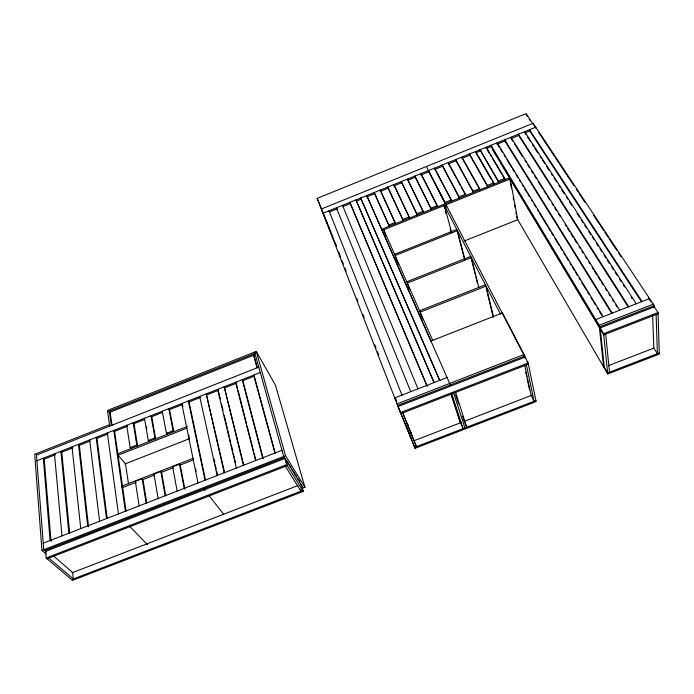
<?xml version="1.0" encoding="UTF-8"?>
<svg xmlns="http://www.w3.org/2000/svg" width="694" height="694" viewBox="0 0 694 694"><rect width="100%" height="100%" fill="white"/><g stroke="black" fill="none" stroke-linecap="round" stroke-linejoin="round"><path stroke-width="1.04" d="M527.032 361.669L528.334 364.185L400.854 413.693L317.201 198.354L526.13 113.608L532.827 123.723M654.321 307.772L654.242 305.629L533.192 123.28L321.331 209.033L336.252 245.91M322.97 213.24L535.777 127.175M329.459 211.956L337.501 208.703M342.524 206.673L350.565 203.42M356.586 200.991L361.609 198.952M366.64 196.923L374.673 193.678M380.702 191.24L380.303 190.052L395.545 223.685L380.702 191.24L388.735 187.987M393.758 185.957L401.8 182.704M407.829 180.267L414.865 177.43M420.885 174.992L428.927 171.739L426.489 166.473M435.919 171.184L434.938 169.31L442.928 166.074M448.931 163.654L455.941 160.817L455.724 159.551L473.508 192.368L456.019 160.782M461.944 158.388L469.942 155.152M475.945 152.732L480.951 150.702M485.947 148.681L491.951 146.261M496.956 144.231L505.961 140.596M510.966 138.574L518.965 135.339M529.973 130.888L524.968 132.91L526.078 134.749M388.814 225.047L374.179 192.533L389.213 226.227L388.814 225.047L395.155 222.505M402.815 219.425L387.712 187.059L403.197 220.614L402.815 219.425L409.165 216.875L393.845 184.578L409.538 218.063L409.165 216.875M416.842 213.787L401.262 181.576L417.207 214.984L416.842 213.787L423.21 211.236L407.404 179.095L423.557 212.433L423.21 211.236M430.896 208.148L414.839 176.085L431.243 209.345L430.896 208.148L437.272 205.58L420.998 173.595L421.336 174.81M444.984 202.483L428.441 170.585L445.305 203.698L444.984 202.483L451.369 199.924L434.609 168.095L434.938 169.31M459.09 196.818L442.069 165.077L459.393 198.042L459.09 196.818L465.492 194.251L448.255 162.578M473.23 191.136L479.641 188.56L461.918 157.052L462.204 158.284M487.396 185.445L469.404 154.025L487.656 186.686L487.396 185.445L493.816 182.869L475.607 151.509L475.884 152.758M498.37 181.039L480.005 149.739L498.613 182.288L498.37 181.039L504.798 178.453L486.216 147.223L486.477 148.473M381.579 229.298L509.916 177.751L517.741 219.686L464.121 241.061M382.082 230.443L510.151 179M394.582 254.325L456.808 229.462L464.572 259.495M406.753 281.799L470.706 256.381L475.347 274.911M255.192 353.151L254.594 352.11L283.707 456.487L303.2 487.96L304.961 487.283L275.423 385.083L256.277 351.442L107.483 410.458L109.678 426.125M107.683 411.854L254.967 353.446M109.479 412.409L254.551 354.894M109.479 424.702L34.7 454.284L41.952 550.429L46.012 553.907M36.461 455.082L258.793 367.152M36.903 460.773L260.285 372.522M43.835 459.281L54.887 454.917M60.916 452.54L72.974 447.777M79.003 445.392L90.055 441.028M97.091 438.252L108.143 433.88M114.172 431.503L127.236 426.342M133.265 423.956L144.317 419.592M151.353 416.816L162.405 412.453M169.44 409.668L182.505 404.515L182.912 406.641M188.534 402.13L200.592 397.367M206.621 394.981L218.679 390.219M224.709 387.842L236.767 383.079M262.653 457.823L242.215 379.653L242.839 380.676L253.848 376.33M419.592 310.791L485.384 284.8M127.488 426.237L126.707 425.292L130.16 447.647L136.796 445.036L137.585 445.973L133.994 423.67L133.222 422.715L136.796 445.036M144.473 418.274L148.264 440.525L154.918 437.905L155.673 438.86L151.752 416.66L150.997 415.697L154.918 437.905M162.275 411.238L166.404 433.386L173.075 430.757L173.812 431.72L169.544 409.634L168.824 408.653L173.075 430.757M117.139 454.015L187.449 426.359M117.338 455.516L187.033 428.111M430.957 341.014L502.465 312.933L524.803 355.987L525.289 358.312M124.816 464.026L189.592 438.608M121.719 486.242L193.236 458.283M146.755 502.994L142.99 479.597L142.192 478.678L135.373 481.35L139.156 505.874M165.71 495.62L161.589 472.328L160.817 471.399L153.981 474.071L158.137 498.492M184.916 489.279L180.24 465.041L179.494 464.095L172.633 466.776L177.17 491.083M122.187 487.726L136.067 482.304M142.114 479.936L154.25 475.19M161.268 472.449L173.379 467.713M179.312 465.396L193.557 459.836M447.049 377.501L394.678 397.914L395.12 398.998M649.575 298.594L595.738 319.57L595.868 320.793M653.288 304.18L599.148 325.252L603.598 366.883M43.236 543.194L281.981 450.302M524.803 355.987L397.61 405.469L415.029 448.298L536.141 401.583L528.091 363.023L525.046 357.15L398.052 406.545M604.439 368.332L600.032 326.718L654.242 305.629M41.952 550.429L285.555 455.767L304.961 487.283M44.694 550.559L284.314 457.467M400.412 412.626L528.091 363.023M603.615 333.684L658.042 312.543L654.286 306.878L600.163 327.932L603.615 333.684L607.736 373.979L659.3 354.096L658.042 312.543M658.086 313.792L603.745 334.898L600.293 329.147M46.168 557.976L286.665 464.676L303.295 491.387L72.488 580.392L46.168 557.976L45.648 551.383L284.922 458.448L286.665 464.676M47.123 558.791L287.264 465.648L285.529 459.419M72.002 572.81L297.96 485.548M414.335 440.612L461.597 422.36M464.616 421.189L531.994 395.172M608.352 365.686L653.687 348.18M71.603 579.637L302.731 490.493L300.988 484.386M414.63 447.326L535.924 400.542M659.265 352.968L607.623 372.895L604.327 367.239M48.91 558.097L73.33 578.978L72.705 572.541L53.247 555.721M46.307 551.938L43.739 549.735L36.357 453.633M55.338 454.744L54.453 453.841L61.974 535.898M129.535 526.147L147.518 544.807M118.058 455.229L125.51 463.748L128.485 483.744M130.16 447.647L130.958 448.576M148.264 440.525L149.028 441.471M203.68 488.793L205.008 490.493M208.998 495.585L223.624 514.254M166.404 433.386L167.15 434.34L166.751 432.232M200.358 397.462L199.672 396.465L217.153 475.529M533.99 125.458L535.777 128.164M538.761 132.658L541.355 136.579M541.745 137.16L554.515 156.419M555.469 157.859L558.705 162.734M559.642 164.157L563.493 169.952M563.823 170.455L567.675 176.267M567.996 176.753L569.791 179.451M570.668 180.778L571.865 182.583M572.177 183.051L573.964 185.749M576.35 189.349L578.145 192.047M579.039 193.409L580.835 196.116M581.719 197.452L582.917 199.247M583.229 199.716L585.025 202.422M593.656 215.444L599.625 224.448M600.579 225.88L603.806 230.746M604.76 232.195L607.979 237.044M608.95 238.51L612.75 244.245M613.14 244.826L616.931 250.543M618.519 252.937L619.716 254.741M619.916 255.045L621.104 256.841M648.43 298.038L650.946 301.838M526.33 114.883L527.44 116.566M529.114 119.099L530.233 120.782M642.063 301.517L529.522 129.709L529.722 130.984L641.534 301.864M218.272 390.384L217.612 389.377L236.342 468.06M524.699 131.66L636.259 303.781M527.249 136.562L530.181 141.09M532.524 144.708L533.695 146.521M534.874 148.334L537.807 152.862M540.149 156.488L541.32 158.293M542.5 160.106L544.842 163.732M546.603 166.447L548.945 170.073M551.296 173.691L552.467 175.504M554.228 178.219L556.571 181.845M558.922 185.472L560.093 187.276M561.854 190L564.196 193.617M566.538 197.243L567.718 199.057M569.47 201.772L571.821 205.398M577.096 213.544L579.447 217.17M581.208 219.885L582.96 222.601M584.721 225.324L586.482 228.04M588.824 231.657L590.585 234.381M592.346 237.096L594.107 239.812M596.45 243.438L598.211 246.153M599.972 248.868L601.733 251.584M604.075 255.21L605.836 257.925M607.597 260.64L609.358 263.364M611.7 266.982L613.461 269.697M615.222 272.421L616.975 275.136M619.326 278.762L621.087 281.478M623.429 285.095L624.6 286.908M631.054 296.876L632.225 298.689M628.764 306.705L518.444 134.185L518.661 135.46L628.261 307.034M510.914 137.238L619.716 310.227M511.131 138.505L512.857 141.246M514.584 143.996L522.634 156.801M524.933 160.461L526.087 162.292M527.813 165.042L529.539 167.783M531.257 170.533L532.983 173.274M534.71 176.024L536.436 178.766M538.162 181.516L542.76 188.837M543.914 190.668L546.213 194.329M547.358 196.159L549.657 199.811M551.964 203.472L553.109 205.303M554.836 208.053L556.562 210.794M558.288 213.544L560.006 216.285M565.185 224.526L566.339 226.357M567.484 228.187L569.783 231.848M570.936 233.678L573.235 237.339M574.389 239.17L576.688 242.831M578.987 246.491L580.132 248.313M581.858 251.063L583.012 252.894M585.311 256.554L586.456 258.385M588.764 262.046L589.909 263.876M592.208 267.537L593.361 269.367M594.506 271.198L596.814 274.859M597.959 276.689L600.258 280.35M601.412 282.18L603.138 284.922M605.437 288.583L606.582 290.413M608.881 294.074L610.035 295.904M612.334 299.565L613.487 301.396M615.786 305.056L616.931 306.887M285.425 466.368L300.962 491.179L300.381 489.14M612.229 313.141L504.677 139.754L504.911 141.021L611.77 313.454M236.238 383.288L235.604 382.273L255.583 460.573M286.648 460.365L288.357 463.124M289.424 464.85L291.124 467.6M292.2 469.344L296.659 476.552M297.761 478.331L299.99 481.931M497.156 142.799L603.199 316.664M497.398 144.057L499.645 147.753M500.773 149.6L502.465 152.376M504.156 155.152L505.284 157M506.976 159.776L511.478 167.176M512.606 169.024L514.297 171.791M515.989 174.567L517.681 177.343M519.372 180.119L520.5 181.967M522.183 184.743L523.311 186.591M524.438 188.438L526.694 192.134M527.822 193.982L529.513 196.758M531.205 199.534L532.333 201.381M534.016 204.157L535.707 206.933M537.399 209.701L538.527 211.557M539.654 213.405L547.54 226.348M548.668 228.196L550.359 230.972M551.487 232.82L553.179 235.596M554.87 238.372L559.373 245.763M560.5 247.611L562.192 250.387M563.884 253.163L565.575 255.939M566.703 257.786L568.395 260.562M570.078 263.33L571.205 265.177M572.333 267.034L574.589 270.729M575.716 272.577L577.408 275.353M579.1 278.129L580.219 279.977M581.91 282.753L586.421 290.144M587.549 291.992L589.241 294.768M590.932 297.544L592.615 300.32M593.743 302.168L595.435 304.944M597.126 307.711L598.254 309.559M599.382 311.415L601.637 315.111M600.032 326.718L490.927 145.315L491.179 146.573M491.022 146.304L599.278 326.466M492.384 149.401L496.904 156.931M497.919 158.631L499.689 161.572M500.678 163.22L508.043 175.495M508.39 176.068L599.408 327.681M487.57 150.312L489.209 153.062M490.294 154.901L491.387 156.74M492.48 158.579L501.762 174.194M502.855 176.033L505.041 179.703L504.798 178.453M254.264 376.165L253.657 375.142L274.893 453.061M517.481 219.252L607.736 373.979M476.414 153.678L491.395 179.494M492.471 181.342L494.076 184.11L493.816 182.869M462.725 159.212L479.918 189.8L479.641 188.56M448.558 163.801L456.661 178.705M457.676 180.57L460.209 185.229M461.224 187.085L465.787 195.474L465.492 194.251M436.908 173.058L442.815 184.283M443.804 186.157L451.681 201.139L451.369 199.924M428.788 171.47L524.274 355.649M500.504 314.087L444.394 205.415L451.568 232.455M421.813 175.747L428.996 189.861M429.95 191.744L437.61 206.786L437.272 205.58M432.683 340.364L383.721 229.783L385.795 235.83M450.337 384.962L366.796 195.517L367.204 196.697M367.083 196.419L430.861 341.075M464.598 422.342L466.741 427.226L455.611 392.431M439.744 380.355L360.68 197.99L439.684 380.477M434.097 382.55L355.961 199.898L434.062 382.672M426.801 385.396L349.854 202.37L427.2 386.497M417.996 388.918L342.489 205.346L342.931 206.508M402.806 412.852L416.435 446.632L402.746 412.965M410.718 391.659L336.399 207.81L336.85 208.972M317.201 198.354L328.054 225.16M328.852 227.138L330.856 232.074M331.654 234.043L332.851 237.01M329.511 211.939L329.051 210.785L401.973 395.164M407.604 423.982L408.393 426.003M410.371 431.052L411.16 433.073M335.141 242.891L336.286 245.832M338.629 251.87L340.598 256.927M342.168 260.97L343.348 263.998M344.918 268.04L346.098 271.068M356.716 298.359L357.887 301.387M362.997 314.521L364.177 317.557M374.795 344.84L375.974 347.868M377.545 351.91L378.724 354.946M395.623 398.399L396.803 401.427M405.843 424.667L411.733 439.823L397.011 403.917L524.022 354.487L524.464 356.586M412.132 440.837L415.029 448.298M398.183 264.544L395.12 255.531L457.415 230.642L464.911 259.634M409.373 289.19L407.317 283.065L471.347 257.63L478.817 287.472M422.533 319.197L420.182 312.135L486.06 286.119L493.373 316.49M451.785 393.914L463.115 428.632L460.556 422.759L451.169 394.071M450.831 393.559L460.226 422.264M453.694 393.168L464.928 427.929M455.594 394.66L458.561 403.899M462.516 416.227L464.173 421.362M301.543 485.279L303.295 491.387M256.277 351.442L285.555 455.767M253.874 355.154L257.136 366.909M253.275 354.113L257.084 367.829M254.551 377.206L275.223 453.009M443.83 205.424L444.654 208.53M445.21 210.603L446.034 213.709M450.172 229.237L450.996 232.351M446.042 204.756L446.589 206.838M445.461 203.637L446.329 206.916M242.839 380.676L263.286 458.795M236.507 384.329L237.574 388.501M238.103 390.592L246.63 423.982M247.168 426.064L253.562 451.109M254.091 453.199L255.696 459.454M475.867 276.975L477.411 283.152M243.802 465.232L224.214 386.766L243.394 465.318M486.138 287.949L487.153 292.139M487.656 294.23L493.217 317.288M218.523 391.433L220.276 398.772M221.525 404.012L223.026 410.301M224.275 415.55L227.268 428.129M227.771 430.228L229.272 436.517M229.766 438.617L230.764 442.807M231.267 444.906L232.768 451.195M233.262 453.295L234.268 457.485M234.763 459.584L235.518 462.725M502.465 312.933L502.742 314.122M224.639 472.683L206.248 393.862L224.188 472.788M213.891 458.561L214.819 462.777M215.287 464.885L216.224 469.101M216.684 471.2L217.621 475.416M524.707 365.304L531.17 395.485L534.094 401.253L526.408 364.931M525.714 372.071L526.616 376.252M527.058 378.343L529.531 389.837M205.528 480.127L189.037 401.93L188.334 400.941L205.034 480.248M188.768 435.216L189.21 437.376M195.708 469.083L196.142 471.2M181.776 403.535L198.016 482.972M179.494 464.095L184.17 488.359M509.682 178.948L510.073 181.03M510.463 183.121L511.443 188.334M513.196 197.729L513.586 199.811M514.566 205.034L514.957 207.116M515.928 212.338L516.319 214.42M516.709 216.511L517.099 218.593M160.817 471.399L165.12 495.776M146.495 426.645L146.859 428.762M142.192 478.678L146.122 503.167M533.192 123.28L533.391 124.564M126.074 511.053L114.623 431.321L113.825 430.384L125.388 511.226M112.003 425.396L110.12 412.149L109.331 411.195L111.352 425.465M107.327 432.952L118.448 513.933M107.223 518.383L96.96 438.296L96.136 437.367L106.494 518.583M89.656 439.927L99.58 521.272M88.546 526.772L79.342 445.262L78.5 444.342L87.652 525.913M72.037 446.893L80.756 528.594M605.689 334.135L609.479 372.175M69.678 532.992L61.775 452.202L60.899 451.291L68.862 533.226M51.044 541.355L44.225 459.133L43.332 458.231L50.098 540.522M652.62 315.25L653.843 348.119L657.4 353.688L656.116 314.547"/></g></svg>
